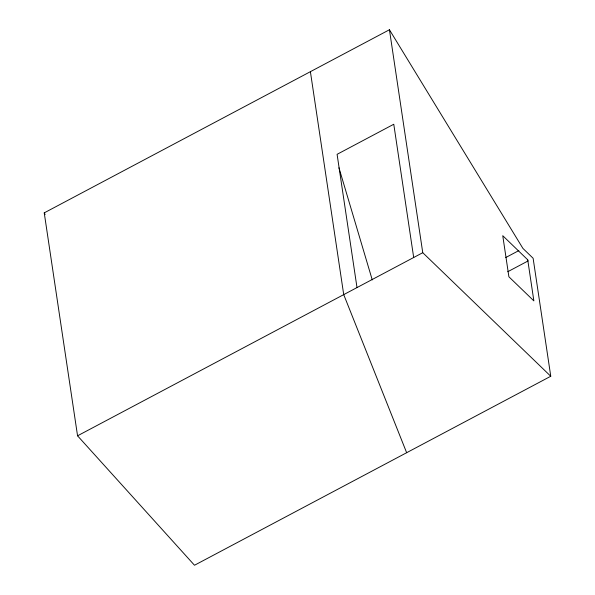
<?xml version="1.0" encoding="UTF-8"?>
<svg xmlns="http://www.w3.org/2000/svg" width="595" height="595" viewBox="0 0 595 595"><rect width="100%" height="100%" fill="white"/><g stroke="black" fill="none" stroke-linecap="round" stroke-linejoin="round"><path stroke-width="0.89" d="M44.238 212.861L389.435 29.75L522.931 248.42L533.12 258.26L550.762 376.263L194.498 565.25L77.558 435.808L44.238 212.861L45.131 214.49M77.558 435.808L422.755 252.697L389.435 29.75M505.75 257.538L518.84 250.592M507.743 271.729L528.211 260.87M422.755 252.697L550.762 376.263M406.653 452.713L343.717 294.622L310.397 71.675M338.949 167.79L372.262 279.925M413.689 257.509L393.771 124.251L337.09 154.321L357.007 287.578M527.72 259.799L502.753 235.694L508.896 276.787L533.864 300.884L527.72 259.799"/></g></svg>
